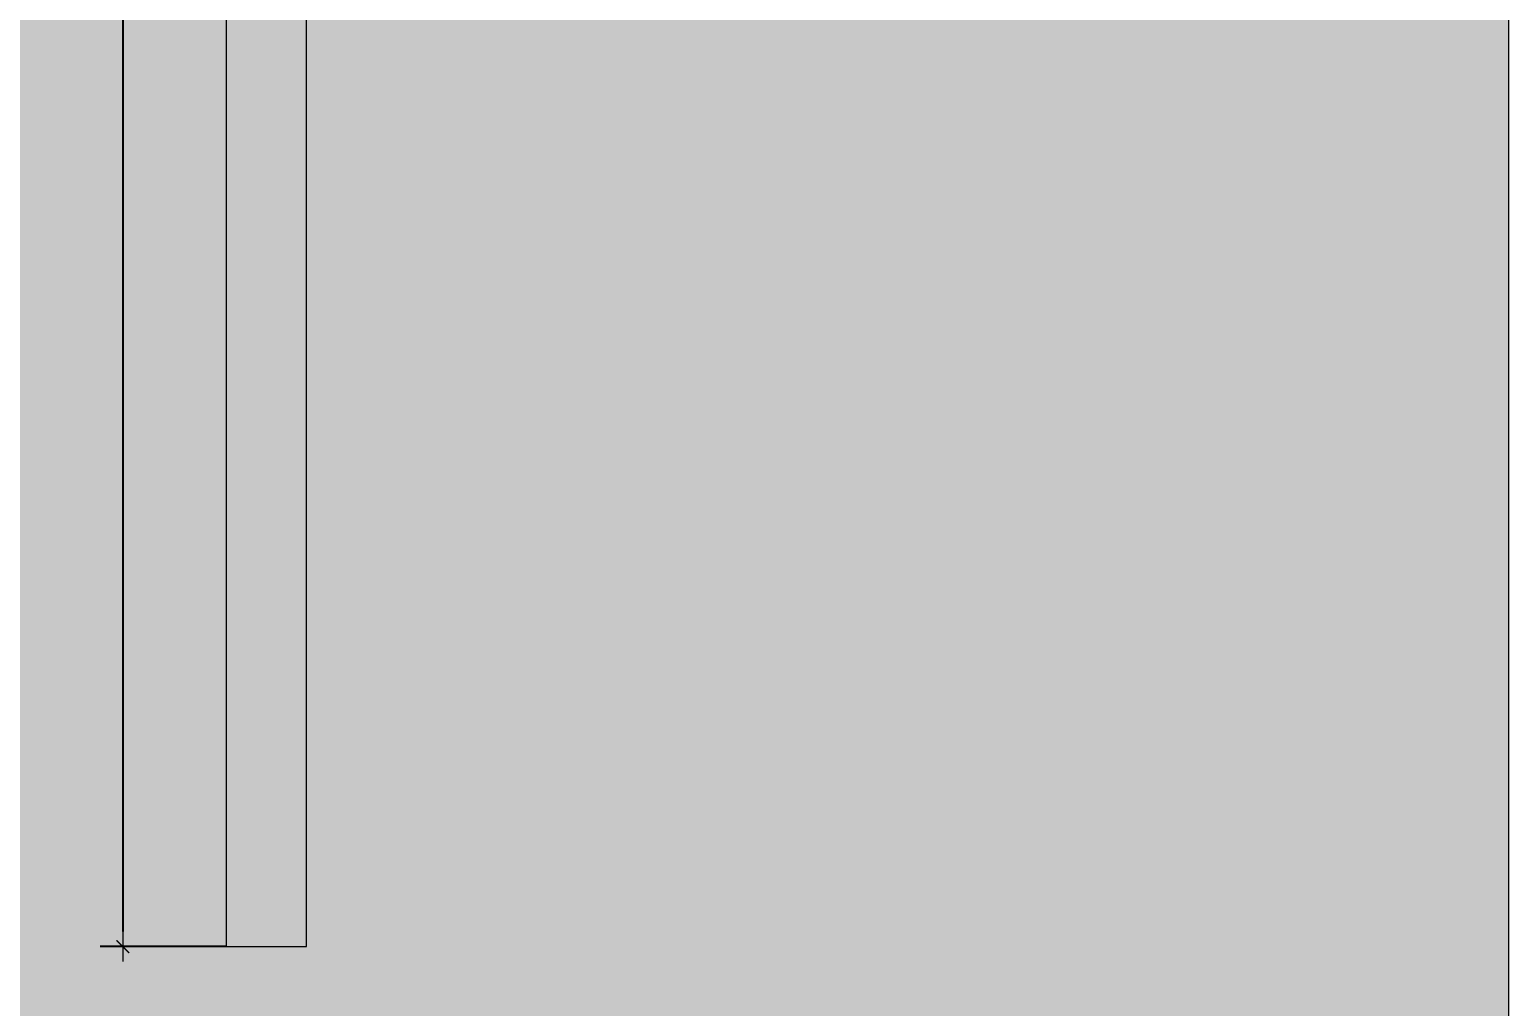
# Model space of a CAD drawing. Header units: millimetres. Extents: x -383953 to 676589, y -101685 to 196247.
# Drawn here: x -151530 to -136766, y 72032 to 81781 of the extents above; entities that cross this region are included whole.
import ezdxf

# ---------------------------------------------------------------- set-up
doc = ezdxf.new("R2010")
doc.units = ezdxf.units.MM
doc.layers.get('Defpoints').update_dxf_attribs({"color": 151, "lineweight": 9})
for name, color, linetype, lineweight in [('NDC_S_CONTINUOUS', 3, 'Continuous', 20), ('NDC_S_DIM', 1, 'Continuous', 15), ('NDC_S_HATCH MATERIAL', 8, 'Continuous', 13), ('NDC_S_SLAB', 2, 'Continuous', 20)]:
    doc.layers.add(name, color=color, linetype=linetype, lineweight=lineweight)
doc.styles.add('NDC_ARIAL', font='arial.ttf', dxfattribs={"width": 0.85})
doc.dimstyles.new('NDC_1-150', dxfattribs={"dimscale": 150, "dimtxt": 2.5, "dimasz": 1, "dimexe": 1.5, "dimexo": 0, "dimgap": 0.8, "dimtad": 1, "dimdec": 0, "dimdsep": 46, "dimtxsty": 'NDC_ARIAL', "dimblk": 'DIMMARK', "dimcen": 49999.93899508043, "dimdle": 1.5, "dimclrd": 1, "dimclre": 1, "dimclrt": 3, "dimadec": 0, "dimazin": 0, "dimtfac": 1, "dimtdec": 0, "dimtix": 1, "dimtmove": 2, "dimatfit": 3, "dimfxl": 1, "dimarcsym": 0})

# ---------------------------------------------------------------- blocks, each defined once
blk = doc.blocks.new('DIMMARK')
at = {"layer": 'NDC_S_DIM', "color": 1}
blk.add_line((-1.5, 0), (1, 0), dxfattribs=at)
at = {"layer": 'NDC_S_DIM', "color": 2, "const_width": 0.1}
blk.add_lwpolyline([(-0.4242640687119285, -0.4242640687119285), (0.4242640687119285, 0.4242640687119285)], dxfattribs=at)
blk = doc.blocks.new('*D723')
at = {"layer": 'Defpoints', "color": 0, "transparency": 16777216}
for p in [(-149566.1001396916, 100628.7230265334), (-150598.7480621097, 72628.72302653201), (-149566.1001396916, 72628.72302653201)]:
    blk.add_point(p, dxfattribs=at)
at = {"layer": 'NDC_S_CONTINUOUS', "color": 1, "lineweight": -2, "transparency": 16777216}
for p, q in [((-149566.1001396916, 100628.7230265334), (-150823.7480621097, 100628.7230265334)), ((-150598.7480621097, 100478.7230265334), (-150598.7480621097, 72778.72302653201)), ((-149566.1001396916, 72628.72302653201), (-150823.7480621097, 72628.72302653201))]:
    blk.add_line(p, q, dxfattribs=at)
at = {"layer": 'NDC_S_CONTINUOUS', "color": 1, "lineweight": -2, "transparency": 16777216, "xscale": 150, "yscale": 150, "zscale": 150}
for p, rotation in [((-150598.7480621097, 100628.7230265334), 90), ((-150598.7480621097, 72628.72302653201), 270)]:
    blk.add_blockref('DIMMARK', p, dxfattribs=dict(at, rotation=rotation))
at = {"layer": 'NDC_S_CONTINUOUS', "color": 3, "transparency": 16777216, "insert": (-150910.2129325053, 86628.72302653275), "char_height": 375, "attachment_point": 5, "rotation": 90, "style": 'NDC_ARIAL'}
blk.add_mtext('28000', dxfattribs=at)

msp = doc.modelspace()

# ---------------------------------------------------------------- hatches: boundary and pattern name
at = {"layer": 'NDC_S_HATCH MATERIAL'}
h = msp.add_hatch(dxfattribs=at)
h.set_pattern_fill('BT-01', color=256, scale=50, pattern_type=2)
h.set_pattern_definition([(49.99999999999999, (-118000.3372181973, -830937.6251213048), (358.6300913003767, -31.37606749129755), [37.5, -412.5]), (355, (-118000.3372181973, -830937.6251213048), (-69.3756668065, 376.0960668500059), [30, -330]), (100.4514, (-117970.4513781973, -830940.2397913048), (289.2546908570108, 344.7197710304768), [31.870095, -350.571056]), (46.18420000000002, (-118000.3372181973, -830837.6251213048), (533.6205243128222, -82.75950716450905), [56.24999999999982, -618.749999999997]), (96.6356, (-117955.8688456973, -830844.5217748047), (467.3313527743517, 487.0589354502209), [47.805144, -525.8565]), (351.1842, (-118000.3372181973, -830837.6251213048), (467.3309725668136, 487.0593004626623), [45, -495]), (21, (-117950.3372181973, -830862.6251213048), (298.4535260592309, -201.3094453326694), [37.5, -412.5]), (326.0000000000001, (-117950.3372181973, -830862.6251213048), (121.6576659607909, 362.5750225234265), [30, -330]), (71.4514, (-117925.4661016973, -830879.4009243045), (420.111314290745, 161.2652483549762), [31.870095, -350.571056]), (37.50000000000001, (-118000.3372181973, -830937.6251213048), (6.079927658645334, 166.4469269156558), [0, -326, 0, -335, 0, -331.25]), (7.499999999999999, (-118000.3372181973, -830937.6251213048), (131.5347687210743, 197.2058559411801), [0, -191, 0, -318.5, 0, -126.25]), (327.5, (-118111.8372181973, -830937.6251213048), (266.9112180862045, -11.27743586718988), [0, -125, 0, -390, 0, -517.5]), (317.5, (-118161.8372181973, -830937.6251213048), (291.5930846711931, 50.05249116615887), [0, -162.5, 0, -259, 0, -367.5]), (45, (-118000.3372181973, -830937.6251213048), (-150.2601910021414, 150.2601910021414), []), (45, (-118000.3372181973, -830876.3751213048), (-150.2601910021414, 150.2601910021414), [])])
h.paths.add_polyline_path([(-149566.1001396915, 72628.72302653198), (-148766.1001396915, 72628.72302653198), (-148766.1001396915, 100628.7230265333), (-149566.1001396915, 100628.7230265334)])
h = msp.add_hatch(dxfattribs=at)
h.set_pattern_fill('AR-SAND', color=256, scale=15)
h.set_pattern_definition([(37.50000000000001, (-175434.8238065007, 359301.8712739735), (-24.00046943976069, 734.1198559940135), [0, -579.1200000000001, 0, -647.7, 0, -619.125]), (7.499999999999999, (-175434.8238065007, 359301.8712739735), (674.2849247070039, 1075.237650852531), [0, -312.4200000000001, 0, -521.97, 0, -200.025]), (327.5, (-175903.4538065007, 359301.8712739735), (1186.488555362187, 2.155777017818643), [0, -190.5, 0, -685.8, 0, -895.3499999999999]), (317.5, (-175903.4538065007, 359301.8712739735), (1145.334678708446, 334.3939848858245), [0, -95.25, 0, -449.58, 0, -514.35])])
h.paths.add_polyline_path([(-149566.1001396915, 91628.65592202125), (-173222.8471021855, 91628.65592202113), (-173222.8471021855, 70057.77862037485), (-136766.1001396915, 70057.7786203748), (-136766.1001396915, 84328.72302653186), (-148766.1001396915, 84328.72302653175), (-148766.1001396915, 72628.72302653198), (-149566.1001396915, 72628.72302653198)])
h.paths.add_polyline_path([(-166534.5435091903, 86554.78923294583), (-165297.4388944067, 87263.55461299118), (-165681.5932273275, 87934.07141788221), (-166918.697842111, 87225.30603783685)], flags=24)
h.paths.add_polyline_path([(-165243.9142973901, 83716.46692480835), (-164008.9962828271, 84429.03529989786), (-164395.2118578252, 85098.36695668093), (-165630.1298723881, 84385.79858159143)], flags=24)
h.paths.add_polyline_path([(-163514.6214185402, 80920.20042580584), (-162280.4542387569, 81634.06845577725), (-162667.3742331132, 82302.9931564053), (-163901.5414128966, 81589.1251264339)], flags=24)
h.paths.add_polyline_path([(-161787.3524845399, 79526.9481103857), (-160554.3017572455, 80242.74284059006), (-160942.2660326341, 80911.06241846073), (-162175.3167599285, 80195.26768825635)], flags=24)
h.paths.add_polyline_path([(-143751.0208422837, 82903.17547881797), (-142572.9171587912, 82903.17547881797), (-142572.9171587912, 83675.9415088316), (-143751.0208422837, 83675.9415088316)], flags=24)
h.paths.add_polyline_path([(-150520.3766432829, 85919.9768635041), (-150520.3766432829, 87345.73146786971), (-151293.1426732966, 87345.73146786971), (-151293.1426732966, 85919.9768635041)], flags=24)
h.paths.add_polyline_path([(-154419.3714939842, 89967.54308970645), (-153184.6317870409, 90680.42039188922), (-153571.0148020477, 91349.65540506269), (-154805.754508991, 90636.77810287994)], flags=24)
h.paths.add_polyline_path([(-153433.1174994928, 86736.95709978395), (-152412.8497812962, 87326.00894153006), (-152799.2327963029, 87995.24395470356), (-153819.5005144996, 87406.19211295745)], flags=24)
h.paths.add_polyline_path([(-152568.2218866955, 84836.30481465628), (-151547.9541684992, 85425.35665640303), (-151934.3371835063, 86094.5916695763), (-152954.6049017026, 85505.53982782955)], flags=24)
h.paths.add_polyline_path([(-147047.3245598825, 82903.17547881797), (-145869.22087639, 82903.17547881797), (-145869.22087639, 83675.9415088316), (-147047.3245598825, 83675.9415088316)], flags=24)

# ---------------------------------------------------------------- linework, layer by layer
at = {"layer": 'NDC_S_CONTINUOUS'}
msp.add_line((-136766.1001396915, 85928.72302653186), (-136766.1001396915, 70057.77862037491), dxfattribs=at)
at = {"layer": 'NDC_S_SLAB', "ltscale": 500}
msp.add_lwpolyline([(-148766.1001396915, 100628.7230265317), (-148766.1001396915, 100628.7230265333), (-149566.1001396915, 100628.7230265334), (-149566.1001396915, 72628.72302653198), (-148766.1001396915, 72628.72302653198), (-148766.1001396915, 100628.7230265319)], dxfattribs=at)

# ---------------------------------------------------------------- dimensions: what is measured, and where the dimension line sits
at = {"layer": 'NDC_S_CONTINUOUS', "color": 1}
dim = msp.add_linear_dim(base=(-150598.7480621097, 72628.72302653201), p1=(-149566.1001396915, 100628.7230265334), p2=(-149566.1001396915, 72628.72302653198), angle=90, dimstyle='NDC_1-150', dxfattribs=at)
dim.commit()
dim.dimension.update_dxf_attribs({"geometry": '*D723', "text_midpoint": (-150910.2129325053, 86628.72302653275)})

doc.saveas('drawing.dxf')
